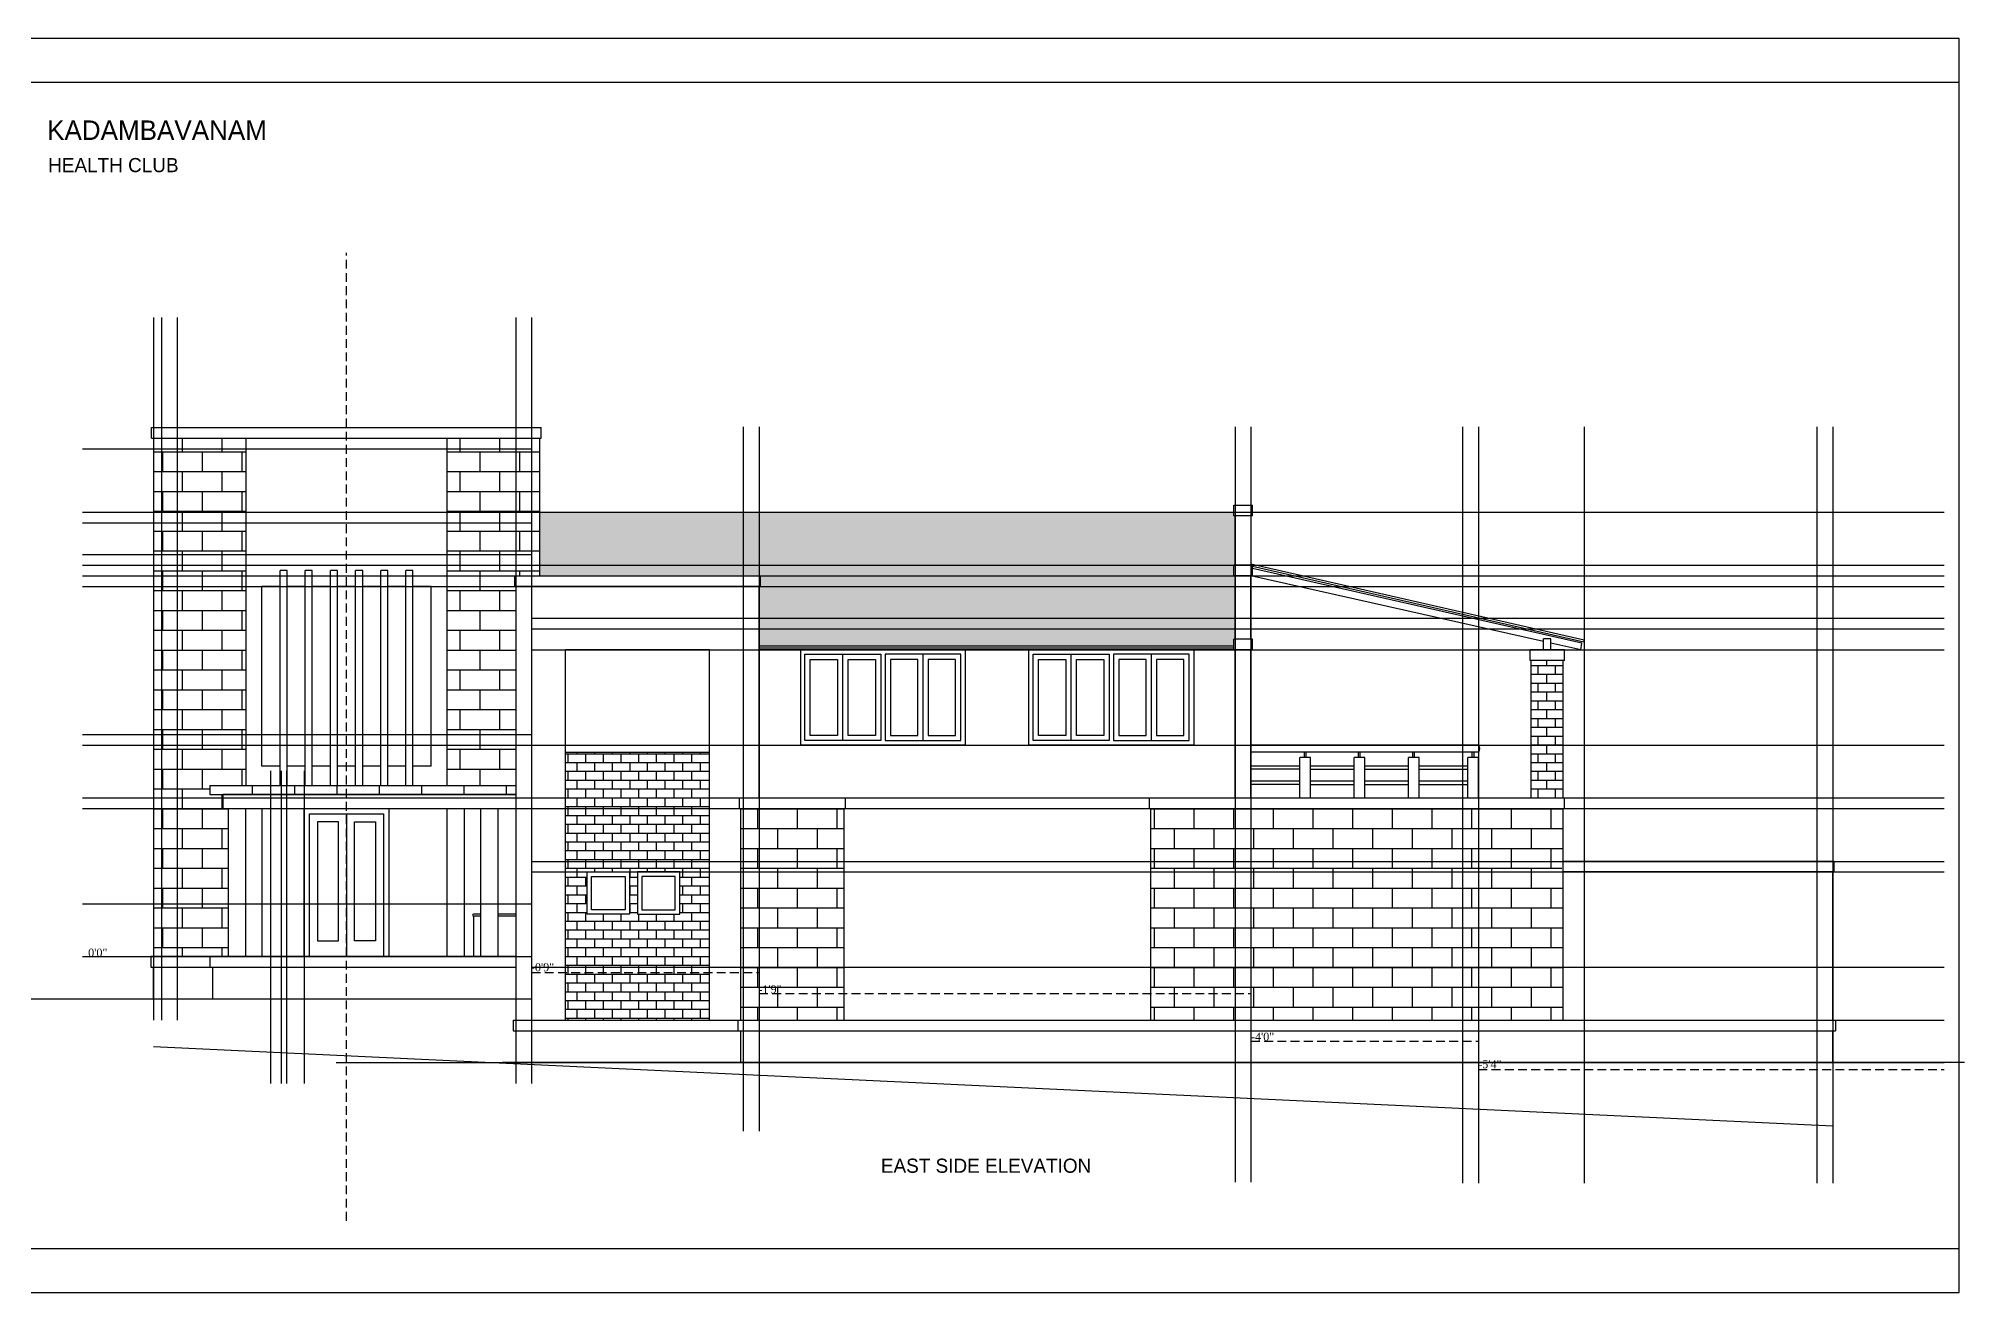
# Model space of a CAD drawing. Extents: x 12259 to 18078, y -1461 to 1911.
# Drawn here: x 14510 to 15602, y 1199 to 1911 of the extents above; entities that cross this region are included whole.
import ezdxf

# ---------------------------------------------------------------- set-up
doc = ezdxf.new("R2010")
doc.units = 0
doc.header["$LTSCALE"] = 20
doc.header["$MEASUREMENT"] = 0
doc.linetypes.add('HIDDEN', pattern=[0.375, 0.25, -0.125])
doc.layers.get('0').update_dxf_attribs({"linetype": 'CONTINUOUS'})
for name, color, linetype in [('border', 230, 'CONTINUOUS'), ('BORTEXT', 2, 'CONTINUOUS'), ('DOOR', 1, 'CONTINUOUS'), ('guide', 211, 'CONTINUOUS'), ('handrail', 1, 'CONTINUOUS'), ('kalkaal', 7, 'CONTINUOUS'), ('Stone', 8, 'CONTINUOUS'), ('TILE', 22, 'CONTINUOUS'), ('wall', 13, 'CONTINUOUS'), ('window', 4, 'CONTINUOUS'), ('WOOD', 7, 'CONTINUOUS')]:
    doc.layers.add(name, color=color, linetype=linetype)
doc.layers.add('correct', color=230, linetype='CONTINUOUS', plot=False)
doc.styles.add('style4', font='boos1_1.ttf')
doc.styles.add('style5', font='times_2.ttf')

msp = doc.modelspace()

# ---------------------------------------------------------------- hatches: boundary and pattern name
at = {"layer": 'Stone', "lineweight": -2}
h = msp.add_hatch(dxfattribs=at)
h.set_pattern_fill('BRICK', color=8, scale=45, style=0)
h.paths.add_polyline_path([(14627.2, 1683.9), (14574.7, 1683.9), (14574.7, 1389.9), (14606.7, 1389.9), (14617.2, 1389.9), (14617.2, 1473.9), (14614.2, 1473.9), (14614.2, 1481.9), (14606.7, 1481.9), (14606.7, 1486.9), (14627.2, 1486.9)])
h = msp.add_hatch(dxfattribs=at)
h.set_pattern_fill('BRICK', color=8, scale=45, style=0)
h.paths.add_polyline_path([(14779.5, 1605.9), (14793.7, 1605.9), (14793.7, 1683.9), (14741.2, 1683.9), (14741.2, 1486.9), (14780.2, 1486.9), (14780.2, 1599.9), (14779.5, 1599.9)])
h = msp.add_hatch(dxfattribs=at)
h.set_pattern_fill('BRICK', color=8, scale=45, style=0)
h.paths.add_polyline_path([(14966.2, 1473.9), (14907.7, 1473.9), (14907.7, 1353.9), (14966.2, 1353.9)])
h = msp.add_hatch(dxfattribs=at)
h.set_pattern_fill('BRICK', color=8, scale=45, style=0)
h.paths.add_polyline_path([(15374.2, 1353.9), (15374.2, 1437.9), (15373.5, 1437.9), (15373.5, 1443.9), (15374.2, 1443.9), (15374.2, 1473.9), (15140.2, 1473.9), (15140.2, 1353.9)])
at = {"layer": 'TILE'}
h = msp.add_hatch(dxfattribs=at)
h.set_pattern_fill('SPANTILE', color=256, scale=7, style=0)
h.set_pattern_definition([(274.9697, (6.44, 7), (-6.999939149, 84.0000073606), [6.464304, -155.143247]), (180, (7, 0.56), (-7, -7), [0.56, -6.44]), (0, (0, 0), (7, 7), [1.96, -5.04]), (90, (1.96, 0), (-7, 7), [0.7, -6.3]), (270, (6.44, 0.7), (7, -7), [0.7, -6.3]), (0, (6.44, 0), (7, 7), [0.56, -6.44]), (0, (0, 0.56), (7, 7), [1.4, -5.6]), (85.0303, (1.4, 0.56), (6.999939149, 84.0000073606), [6.464304, -155.143247]), (52.6961, (1.4, 0.91), (-90.999901229, -119.000075192), [1.848056, -182.95725]), (18.4349, (2.52, 2.38), (14.00000304, 6.99998882), [1.770874, -20.365065]), (341.5651, (4.2, 2.94), (-14.00000304, 6.99998882), [1.770874, -20.365065]), (307.3039, (5.88, 2.38), (90.999901229, -119.000075192), [1.848056, -182.95725]), (20.2249, (2.87, 1.89), (-76.99998085, -28.000058349), [1.417395, -140.321804]), (339.7751, (4.2, 2.38), (76.99998085, -28.000058349), [1.417395, -140.321804]), (307.4054, (5.53, 1.89), (70.000069668, -90.999947255), [1.498063, -148.308475]), (52.5946, (1.96, 0.7), (-70.000069668, -90.999947255), [1.498063, -148.308475])])
h.paths.add_polyline_path([(15188.2, 1599.9), (15187.5, 1599.9), (15187.5, 1605.9), (15188.2, 1605.9), (15188.2, 1639.9), (15187.5, 1639.9), (15187.5, 1641.9), (14793.7, 1641.9), (14793.7, 1605.9), (14919, 1605.9), (14919, 1599.9), (14918.2, 1599.9), (14918.2, 1565.9), (15188.2, 1565.9)])
h = msp.add_hatch(dxfattribs=at)
h.set_pattern_fill('BRICK', color=256, scale=20, style=0)
h.paths.add_polyline_path([(15356.2, 1479.9), (15374.2, 1479.9), (15374.2, 1557.9), (15356.2, 1557.9)])
h = msp.add_hatch(dxfattribs=at)
h.set_pattern_fill('BRICK', color=256, scale=20, style=0)
h.paths.add_polyline_path([(14808.5, 1505.9), (14808.5, 1353.9), (14890, 1353.9), (14890, 1505.9)])
h.paths.add_polyline_path([(14849.2, 1437.9), (14873.2, 1437.9), (14873.2, 1413.9), (14849.2, 1413.9)], flags=16)
h.paths.add_polyline_path([(14844.7, 1437.9), (14844.7, 1413.9), (14820.7, 1413.9), (14820.7, 1437.9)], flags=16)
h.paths.add_polyline_path([(14842.2, 1435.4), (14842.2, 1416.4), (14823.2, 1416.4), (14823.2, 1435.4)], flags=0)
h.paths.add_polyline_path([(14823.2, 1416.4), (14842.2, 1416.4), (14842.2, 1435.4), (14823.2, 1435.4)], flags=0)
h.paths.add_polyline_path([(14870.7, 1435.4), (14851.7, 1435.4), (14851.7, 1416.4), (14870.7, 1416.4)], flags=0)
h.paths.add_polyline_path([(14870.7, 1435.4), (14851.7, 1435.4), (14851.7, 1416.4), (14870.7, 1416.4)], flags=0)

# ---------------------------------------------------------------- linework, layer by layer
for p, q in [((15363.2, 1563.9), (15363.2, 1570.2)), ((15367.2, 1570.2), (15363.2, 1570.2)), ((15367.2, 1563.9), (15367.2, 1570.2)), ((14760.3, 1413.9), (14756.2, 1413.9)), ((14756.2, 1412.9), (14756.2, 1389.9)), ((14760.3, 1412.9), (14756.2, 1412.9)), ((14780.2, 1413.9), (14770.3, 1413.9)), ((14780.2, 1412.9), (14770.3, 1412.9))]:
    msp.add_line(p, q)
msp.add_arc((14756.2, 1413.4), 0.5, 90, 270)
at = {"layer": 'border'}
for p, q in [((14489.6, 1885.8), (15598.9, 1885.8)), ((14489.6, 1224.3), (15598.9, 1224.3))]:
    msp.add_line(p, q, dxfattribs=at)
at = {"layer": 'correct', "color": 3}
msp.add_lwpolyline([(15598.9, 1199.4), (15598.9, 1910.6), (14489.6, 1910.6), (14489.6, 1199.4)], close=True, dxfattribs=at)
at = {"layer": 'DOOR'}
msp.add_line((14684.2, 1470.9), (14684.2, 1389.9), dxfattribs=at)
for points in [[(14660.2, 1389.9), (14660.2, 1473.9), (14708.2, 1473.9), (14708.2, 1389.9)], [(14663.2, 1389.9), (14663.2, 1470.9), (14705.2, 1470.9), (14705.2, 1389.9)]]:
    msp.add_lwpolyline(points, dxfattribs=at)
for points in [[(14679.7, 1466.4), (14667.7, 1466.4), (14667.7, 1398.9), (14679.7, 1398.9)], [(14688.7, 1466.4), (14700.7, 1466.4), (14700.7, 1398.9), (14688.7, 1398.9)]]:
    msp.add_lwpolyline(points, close=True, dxfattribs=at)
msp.add_arc((15323.8, 1507.9), 3.21, 321.3989, 38.6011, dxfattribs=at)
at = {"layer": 'guide', "linetype": 'HIDDEN'}
msp.add_line((14684.2, 1240.1), (14684.2, 1789), dxfattribs=at)
at = {"layer": 'guide'}
for p, q in [((14574.7, 1752.4), (14574.7, 1353.9)), ((14579.2, 1752.4), (14579.2, 1353.9)), ((14588.2, 1752.4), (14588.2, 1353.9)), ((14780.2, 1752.4), (14780.2, 1317.9)), ((14789.2, 1752.4), (14789.2, 1317.9)), ((14909.2, 1690.3), (14909.2, 1290.9)), ((14918.2, 1690.3), (14918.2, 1290.9)), ((15188.2, 1690.3), (15188.2, 1261.9)), ((15197.2, 1690.3), (15197.2, 1261.9)), ((15317.2, 1690.3), (15317.2, 1261.4)), ((15326.2, 1690.3), (15326.2, 1261.4)), ((15386.2, 1690.3), (15386.2, 1261.4)), ((15518.2, 1690.3), (15518.2, 1261.4)), ((15527.2, 1690.3), (15527.2, 1261.4)), ((15527.2, 1690.3), (15527.2, 1261.4)), ((14641.2, 1495.3), (14641.2, 1317.9)), ((14647.2, 1495.3), (14647.2, 1317.9)), ((14650.2, 1495.3), (14650.2, 1317.9)), ((14660.2, 1495.3), (14660.2, 1317.9)), ((14708.2, 1473.9), (14708.2, 1389.9))]:
    msp.add_line(p, q, dxfattribs=at)
at = {"layer": 'guide', "color": 3}
for p, q in [((14534.5, 1677.9), (14789.2, 1677.9)), ((14534.5, 1641.9), (14789.2, 1641.9)), ((14789.2, 1641.9), (15590.4, 1641.9)), ((14534.5, 1635.9), (14789.2, 1635.9)), ((14789.2, 1611.9), (15590.4, 1611.9)), ((14789.2, 1605.9), (15590.4, 1605.9)), ((14789.2, 1599.9), (15590.4, 1599.9)), ((14534.5, 1515.9), (14789.2, 1515.9)), ((14534.5, 1509.9), (14789.2, 1509.9)), ((14789.2, 1479.9), (15590.4, 1479.9)), ((14789.2, 1473.9), (15590.4, 1473.9))]:
    msp.add_line(p, q, dxfattribs=at)
at = {"layer": 'guide', "color": 1}
for p, q in [((14534.5, 1617.9), (14789.2, 1617.9)), ((14534.5, 1611.9), (14789.2, 1611.9)), ((14534.5, 1605.9), (14789.2, 1605.9)), ((14534.5, 1599.9), (14789.2, 1599.9)), ((14789.2, 1581.9), (15590.4, 1581.9)), ((14789.2, 1575.9), (15590.4, 1575.9)), ((14789.2, 1563.9), (15590.4, 1563.9)), ((14534.5, 1479.9), (14789.2, 1479.9)), ((14534.5, 1473.9), (14789.2, 1473.9)), ((14789.2, 1443.9), (15590.4, 1443.9)), ((14789.2, 1437.9), (15590.4, 1437.9))]:
    msp.add_line(p, q, dxfattribs=at)
at = {"layer": 'guide', "color": 5}
for p, q in [((14789.2, 1509.9), (15590.4, 1509.9)), ((14534.5, 1419.9), (14789.2, 1419.9)), ((14789.2, 1383.9), (15590.4, 1383.9))]:
    msp.add_line(p, q, dxfattribs=at)
at = {"layer": 'guide', "color": 13}
for p, q in [((14534.5, 1389.9), (14789.2, 1389.9)), ((14534.5, 1365.9), (14789.2, 1365.9)), ((14780.2, 1353.9), (15590.4, 1353.9)), ((14678.3, 1329.9), (15590.4, 1329.9))]:
    msp.add_line(p, q, dxfattribs=at)
at = {"layer": 'guide', "color": 8, "linetype": 'HIDDEN'}
for p, q in [((14789.2, 1380.9), (14918.2, 1380.9)), ((14918.2, 1368.9), (15197.2, 1368.9)), ((15197.2, 1341.9), (15326.2, 1341.9)), ((15326.2, 1325.9), (15590.4, 1325.9))]:
    msp.add_line(p, q, dxfattribs=at)
at = {"layer": 'handrail', "lineweight": -2}
for p, q in [((15326.3, 1509.9), (15197.2, 1509.9)), ((15326.3, 1505.9), (15197.2, 1505.9)), ((15197.2, 1498.2), (15225, 1498.2)), ((15227.5, 1502.9), (15227.5, 1505.9)), ((15228.5, 1502.9), (15228.5, 1505.9)), ((15231, 1498.2), (15255.7, 1498.2)), ((15258.2, 1502.9), (15258.2, 1505.9)), ((15259.2, 1502.9), (15259.2, 1505.9)), ((15261.7, 1498.2), (15286.5, 1498.2)), ((15289, 1502.9), (15289, 1505.9)), ((15290, 1502.9), (15290, 1505.9)), ((15292.5, 1498.2), (15320.2, 1498.2)), ((15322.7, 1502.9), (15322.7, 1505.9)), ((15323.7, 1502.9), (15323.7, 1505.9)), ((15225, 1496.2), (15197.2, 1496.2)), ((15197.2, 1489.6), (15225, 1489.6)), ((15225, 1487.6), (15197.2, 1487.6)), ((15231, 1496.2), (15255.7, 1496.2)), ((15231, 1489.6), (15255.7, 1489.6)), ((15231, 1487.6), (15255.7, 1487.6)), ((15261.7, 1496.2), (15286.5, 1496.2)), ((15261.7, 1489.6), (15286.5, 1489.6)), ((15261.7, 1487.6), (15286.5, 1487.6)), ((15292.5, 1496.2), (15320.2, 1496.2)), ((15292.5, 1489.6), (15320.2, 1489.6)), ((15292.5, 1487.6), (15320.2, 1487.6))]:
    msp.add_line(p, q, dxfattribs=at)
at = {"layer": 'handrail', "color": 7, "lineweight": -2}
for p, q in [((15231, 1502.9), (15225, 1502.9)), ((15225, 1479.9), (15225, 1502.9)), ((15231, 1479.9), (15231, 1502.9)), ((15261.7, 1502.9), (15255.7, 1502.9)), ((15255.7, 1479.9), (15255.7, 1502.9)), ((15261.7, 1479.9), (15261.7, 1502.9)), ((15292.5, 1502.9), (15286.5, 1502.9)), ((15286.5, 1479.9), (15286.5, 1502.9)), ((15292.5, 1479.9), (15292.5, 1502.9)), ((15326.2, 1502.9), (15320.2, 1502.9)), ((15320.2, 1479.9), (15320.2, 1502.9)), ((15326.2, 1479.9), (15326.2, 1502.9))]:
    msp.add_line(p, q, dxfattribs=at)
at = {"layer": 'kalkaal'}
for p, q in [((14780.2, 1481.9), (14614.2, 1481.9)), ((14614.2, 1473.9), (14614.2, 1481.9)), ((14614.2, 1473.9), (14780.2, 1473.9)), ((14617.2, 1389.9), (14617.2, 1473.9)), ((14627.2, 1389.9), (14627.2, 1473.9)), ((14741.2, 1473.9), (14741.2, 1389.9)), ((14751.2, 1389.9), (14751.2, 1473.9)), ((14760.3, 1473.9), (14760.3, 1389.9)), ((14770.3, 1389.9), (14770.3, 1473.9))]:
    msp.add_line(p, q, dxfattribs=at)
at = {"layer": 'TILE'}
for p, q in [((15386.2, 1569.3), (15197.2, 1612.4)), ((15386, 1568.3), (15198, 1611.2)), ((15187.5, 1565.9), (14918.2, 1565.9)), ((15187.5, 1564.9), (14918.2, 1564.9)), ((15386, 1568.3), (15386.2, 1569.3))]:
    msp.add_line(p, q, dxfattribs=at)
at = {"layer": 'wall'}
for p, q in [((14573.7, 1683.9), (14573.7, 1689.9)), ((14573.7, 1689.9), (14794.7, 1689.9)), ((14573.7, 1683.9), (14794.7, 1683.9)), ((14574.7, 1683.9), (14574.7, 1389.9)), ((14627.2, 1683.9), (14627.2, 1486.9)), ((14741.2, 1683.9), (14741.2, 1486.9)), ((14793.7, 1683.9), (14793.7, 1605.9)), ((14794.7, 1683.9), (14794.7, 1689.9)), ((14793.7, 1641.9), (15187.5, 1641.9)), ((15187.5, 1645.9), (15198, 1645.9)), ((15187.5, 1639.9), (15187.5, 1645.9)), ((15198, 1639.9), (15187.5, 1639.9)), ((15188.2, 1611.9), (15188.2, 1639.9)), ((15197.2, 1639.9), (15197.2, 1611.9)), ((15198, 1639.9), (15198, 1645.9)), ((14779.5, 1605.9), (14919, 1605.9)), ((14779.5, 1605.9), (14779.5, 1599.9)), ((14919, 1599.9), (14919, 1605.9)), ((15198, 1611.9), (15187.5, 1611.9)), ((15187.5, 1605.9), (15187.5, 1611.9)), ((15198, 1605.9), (15187.5, 1605.9)), ((15188.2, 1569.9), (15188.2, 1605.9)), ((15197.2, 1569.9), (15197.2, 1605.9)), ((15197.2, 1605.9), (15197.2, 1585.6)), ((15198, 1605.9), (15198, 1611.9)), ((14636.2, 1497.9), (14636.2, 1599.9)), ((14646.5, 1599.9), (14636.2, 1599.9)), ((14660.8, 1599.9), (14650.5, 1599.9)), ((14675.1, 1599.9), (14664.8, 1599.9)), ((14689.4, 1599.9), (14679.1, 1599.9)), ((14703.7, 1599.9), (14693.4, 1599.9)), ((14717.9, 1599.9), (14707.7, 1599.9)), ((14732.2, 1599.9), (14721.9, 1599.9)), ((14732.2, 1497.9), (14732.2, 1599.9)), ((14919, 1599.9), (14779.5, 1599.9)), ((14780.2, 1599.9), (14780.2, 1365.9)), ((14918.2, 1479.9), (14918.2, 1599.9)), ((14890, 1563.9), (14808.5, 1563.9)), ((14808.5, 1353.9), (14808.5, 1563.9)), ((14890, 1353.9), (14890, 1563.9)), ((15187.5, 1563.9), (14918.2, 1563.9)), ((14941.7, 1563.9), (14941.7, 1509.9)), ((15035.2, 1509.9), (15035.2, 1563.9)), ((15071.2, 1509.9), (15071.2, 1563.9)), ((15164.7, 1563.9), (15164.7, 1509.9)), ((15198, 1569.9), (15187.5, 1569.9)), ((15187.5, 1563.9), (15187.5, 1569.9)), ((15198, 1563.9), (15187.5, 1563.9)), ((15188.2, 1479.9), (15188.2, 1563.9)), ((15197.2, 1479.9), (15197.2, 1563.9)), ((15198, 1563.9), (15198, 1569.9)), ((15375, 1563.9), (15355.5, 1563.9)), ((15355.5, 1557.9), (15355.5, 1563.9)), ((15375, 1557.9), (15375, 1563.9)), ((15375, 1557.9), (15355.5, 1557.9)), ((15356.2, 1479.9), (15356.2, 1557.9)), ((15374.2, 1479.9), (15374.2, 1557.9)), ((14808.5, 1509.9), (14890, 1509.9)), ((15035.2, 1509.9), (14941.7, 1509.9)), ((15164.7, 1509.9), (15071.2, 1509.9)), ((14646.5, 1497.9), (14636.2, 1497.9)), ((14660.8, 1497.9), (14650.5, 1497.9)), ((14675.1, 1497.9), (14664.8, 1497.9)), ((14689.4, 1497.9), (14679.1, 1497.9)), ((14703.7, 1497.9), (14693.4, 1497.9)), ((14717.9, 1497.9), (14707.7, 1497.9)), ((14732.2, 1497.9), (14721.9, 1497.9)), ((14808.5, 1505.9), (14890, 1505.9)), ((14606.7, 1486.9), (14780.2, 1486.9)), ((14606.7, 1486.9), (14606.7, 1481.9)), ((14630.7, 1486.9), (14630.7, 1481.9)), ((14654.7, 1486.9), (14654.7, 1481.9)), ((14678.7, 1486.9), (14678.7, 1481.9)), ((14702.7, 1486.9), (14702.7, 1481.9)), ((14726.7, 1486.9), (14726.7, 1481.9)), ((14750.7, 1486.9), (14750.7, 1481.9)), ((14774.7, 1486.9), (14774.7, 1481.9)), ((14606.7, 1481.9), (14780.2, 1481.9)), ((14907, 1479.9), (15375, 1479.9)), ((14907, 1479.9), (14907, 1473.9)), ((14967, 1479.9), (14967, 1473.9)), ((15139.5, 1479.9), (15139.5, 1473.9)), ((15375, 1473.9), (15375, 1479.9)), ((14636.2, 1473.9), (14636.2, 1389.9)), ((14907, 1473.9), (15375, 1473.9)), ((14907.7, 1473.9), (14907.7, 1353.9)), ((14966.2, 1473.9), (14966.2, 1353.9)), ((15140.2, 1473.9), (15140.2, 1353.9)), ((15374.2, 1353.9), (15374.2, 1473.9)), ((15528, 1443.9), (15374.2, 1443.9)), ((15528, 1437.9), (15528, 1443.9)), ((15528, 1437.9), (15374.2, 1437.9)), ((15527.2, 1353.9), (15527.2, 1437.9)), ((14573.3, 1389.9), (14573.3, 1383.9)), ((14606.7, 1389.9), (14573.3, 1389.9)), ((14780.2, 1389.9), (14606.7, 1389.9)), ((14606.7, 1389.9), (14606.7, 1383.9)), ((14573.3, 1383.9), (14780.2, 1383.9)), ((14574.7, 1383.9), (14574.7, 1365.9)), ((14574.7, 1365.9), (14574.7, 1383.9)), ((14608.2, 1383.9), (14608.2, 1365.9)), ((14489.6, 1365.9), (14780.2, 1365.9)), ((14780.2, 1365.9), (14780.2, 1353.9)), ((14778.7, 1353.9), (15528.7, 1353.9)), ((14778.7, 1353.9), (14778.7, 1347.9)), ((14778.7, 1347.9), (15528.7, 1347.9)), ((14780.2, 1347.9), (14780.2, 1329.9)), ((14906.2, 1353.9), (14906.2, 1347.9)), ((14907.7, 1347.9), (14907.7, 1329.9)), ((15527.2, 1329.9), (15527.2, 1347.9)), ((15528.7, 1353.9), (15528.7, 1347.9)), ((14574.7, 1338.9), (15527.2, 1293.9)), ((15601.9, 1329.9), (14772.6, 1329.9))]:
    msp.add_line(p, q, dxfattribs=at)
at = {"layer": 'window'}
for p, q in [((14965.7, 1512.4), (14965.7, 1561.4)), ((15011.2, 1512.4), (15011.2, 1561.4)), ((15095.2, 1512.4), (15095.2, 1561.4)), ((15140.7, 1512.4), (15140.7, 1561.4))]:
    msp.add_line(p, q, dxfattribs=at)
for points in [[(15035.2, 1563.9), (14941.7, 1563.9), (14941.7, 1509.9), (15035.2, 1509.9)], [(15071.2, 1563.9), (15164.7, 1563.9), (15164.7, 1509.9), (15071.2, 1509.9)], [(14987.2, 1561.4), (14987.2, 1512.4), (14944.2, 1512.4), (14944.2, 1561.4)], [(14962.7, 1558.4), (14962.7, 1515.4), (14947.2, 1515.4), (14947.2, 1558.4)], [(14984.2, 1558.4), (14984.2, 1515.4), (14968.7, 1515.4), (14968.7, 1558.4)], [(14989.7, 1561.4), (14989.7, 1512.4), (15032.7, 1512.4), (15032.7, 1561.4)], [(14992.7, 1558.4), (14992.7, 1515.4), (15008.2, 1515.4), (15008.2, 1558.4)], [(15014.2, 1558.4), (15014.2, 1515.4), (15029.7, 1515.4), (15029.7, 1558.4)], [(15116.7, 1561.4), (15116.7, 1512.4), (15073.7, 1512.4), (15073.7, 1561.4)], [(15092.2, 1558.4), (15092.2, 1515.4), (15076.7, 1515.4), (15076.7, 1558.4)], [(15113.7, 1558.4), (15113.7, 1515.4), (15098.2, 1515.4), (15098.2, 1558.4)], [(15119.2, 1561.4), (15119.2, 1512.4), (15162.2, 1512.4), (15162.2, 1561.4)], [(15122.2, 1558.4), (15122.2, 1515.4), (15137.7, 1515.4), (15137.7, 1558.4)], [(15143.7, 1558.4), (15143.7, 1515.4), (15159.2, 1515.4), (15159.2, 1558.4)], [(14844.7, 1413.9), (14820.7, 1413.9), (14820.7, 1437.9), (14844.7, 1437.9)], [(14842.2, 1416.4), (14823.2, 1416.4), (14823.2, 1435.4), (14842.2, 1435.4)], [(14849.2, 1413.9), (14873.2, 1413.9), (14873.2, 1437.9), (14849.2, 1437.9)], [(14851.7, 1416.4), (14870.7, 1416.4), (14870.7, 1435.4), (14851.7, 1435.4)]]:
    msp.add_lwpolyline(points, close=True, dxfattribs=at)
at = {"layer": 'WOOD'}
for p, q in [((14650.5, 1608.9), (14646.5, 1608.9)), ((14646.5, 1486.9), (14646.5, 1608.9)), ((14650.5, 1486.9), (14650.5, 1608.9)), ((14664.8, 1608.9), (14660.8, 1608.9)), ((14660.8, 1486.9), (14660.8, 1608.9)), ((14664.8, 1486.9), (14664.8, 1608.9)), ((14679.1, 1608.9), (14675.1, 1608.9)), ((14675.1, 1486.9), (14675.1, 1608.9)), ((14679.1, 1486.9), (14679.1, 1608.9)), ((14693.4, 1608.9), (14689.4, 1608.9)), ((14689.4, 1486.9), (14689.4, 1608.9)), ((14693.4, 1486.9), (14693.4, 1608.9)), ((14707.7, 1608.9), (14703.7, 1608.9)), ((14703.7, 1486.9), (14703.7, 1608.9)), ((14707.7, 1486.9), (14707.7, 1608.9)), ((14721.9, 1608.9), (14717.9, 1608.9)), ((14717.9, 1486.9), (14717.9, 1608.9)), ((14721.9, 1486.9), (14721.9, 1608.9)), ((15363.2, 1568.6), (15197.2, 1605.9)), ((15384.9, 1567.7), (15198, 1610.1)), ((15384.2, 1563.9), (15367.2, 1567.7)), ((15384.2, 1563.9), (15384.9, 1567.7))]:
    msp.add_line(p, q, dxfattribs=at)

# ---------------------------------------------------------------- texts
at = {"layer": 'BORTEXT', "style": 'style4'}
msp.add_text('KADAMBAVANAM', height=11.038, dxfattribs=at).set_placement((14514.4, 1853.1))
at = {"layer": 'BORTEXT', "color": 7, "style": 'style4'}
msp.add_text('HEALTH CLUB', height=8.028, dxfattribs=at).set_placement((14515, 1834.8))
at = {"layer": 'BORTEXT', "color": 2, "style": 'style4'}
msp.add_text('EAST SIDE ELEVATION', height=8.028, dxfattribs=at).set_placement((14987.3, 1267.3))
at = {"layer": 'guide', "color": 2, "style": 'style5'}
for s, p in [('0\'0"', (14537.7, 1389.9)), ('-0\'9"', (14788.8, 1381.6)), ('-1\'9"', (14917.8, 1369.1)), ('-4\'0"', (15197.2, 1342.2)), ('-5\'4"', (15326.1, 1326.6))]:
    msp.add_text(s, height=4.54, dxfattribs=at).set_placement(p)

doc.saveas('drawing.dxf')
